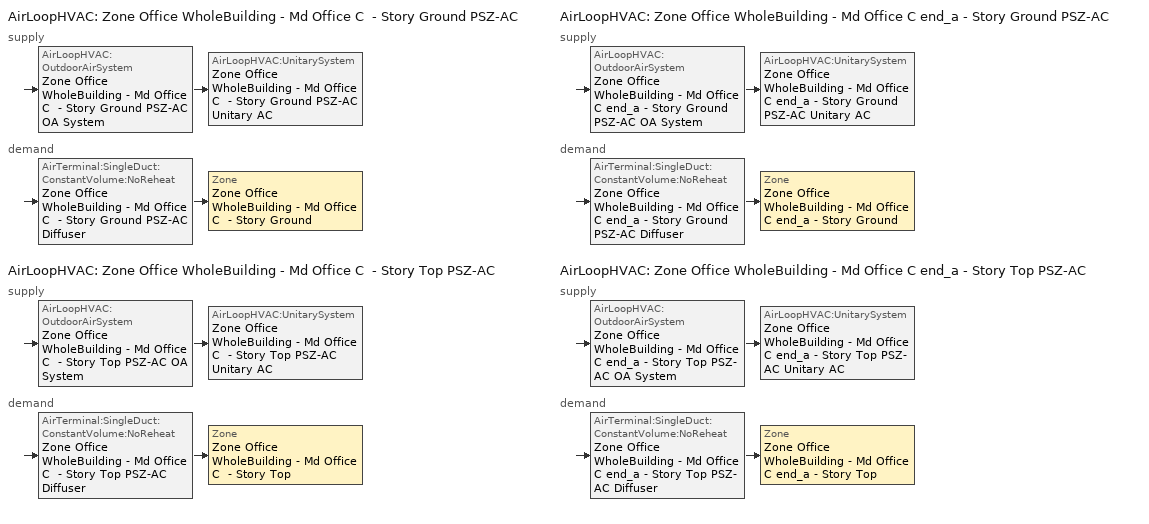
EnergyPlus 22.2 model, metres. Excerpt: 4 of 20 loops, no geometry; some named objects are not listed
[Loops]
AirLoopHVAC 'Zone Office WholeBuilding - Md Office C  - Story Ground PSZ-AC'
 supply: AirLoopHVAC:OutdoorAirSystem 'Zone Office WholeBuilding - Md Office C  - Story Ground PSZ-AC OA System' > AirLoopHVAC:UnitarySystem 'Zone Office WholeBuilding - Md Office C  - Story Ground PSZ-AC Unitary AC'
 demand: AirTerminal:SingleDuct:ConstantVolume:NoReheat 'Zone Office WholeBuilding - Md Office C  - Story Ground PSZ-AC Diffuser' > Zone 'Zone Office WholeBuilding - Md Office C  - Story Ground'
AirLoopHVAC 'Zone Office WholeBuilding - Md Office C  - Story Top PSZ-AC'
 supply: AirLoopHVAC:OutdoorAirSystem 'Zone Office WholeBuilding - Md Office C  - Story Top PSZ-AC OA System' > AirLoopHVAC:UnitarySystem 'Zone Office WholeBuilding - Md Office C  - Story Top PSZ-AC Unitary AC'
 demand: AirTerminal:SingleDuct:ConstantVolume:NoReheat 'Zone Office WholeBuilding - Md Office C  - Story Top PSZ-AC Diffuser' > Zone 'Zone Office WholeBuilding - Md Office C  - Story Top'
AirLoopHVAC 'Zone Office WholeBuilding - Md Office C end_a - Story Ground PSZ-AC'
 supply: AirLoopHVAC:OutdoorAirSystem 'Zone Office WholeBuilding - Md Office C end_a - Story Ground PSZ-AC OA System' > AirLoopHVAC:UnitarySystem 'Zone Office WholeBuilding - Md Office C end_a - Story Ground PSZ-AC Unitary AC'
 demand: AirTerminal:SingleDuct:ConstantVolume:NoReheat 'Zone Office WholeBuilding - Md Office C end_a - Story Ground PSZ-AC Diffuser' > Zone 'Zone Office WholeBuilding - Md Office C end_a - Story Ground'
AirLoopHVAC 'Zone Office WholeBuilding - Md Office C end_a - Story Top PSZ-AC'
 supply: AirLoopHVAC:OutdoorAirSystem 'Zone Office WholeBuilding - Md Office C end_a - Story Top PSZ-AC OA System' > AirLoopHVAC:UnitarySystem 'Zone Office WholeBuilding - Md Office C end_a - Story Top PSZ-AC Unitary AC'
 demand: AirTerminal:SingleDuct:ConstantVolume:NoReheat 'Zone Office WholeBuilding - Md Office C end_a - Story Top PSZ-AC Diffuser' > Zone 'Zone Office WholeBuilding - Md Office C end_a - Story Top'
[ZoneControl:Thermostat] Temperature Difference Between Cutout And Setpoint {deltaC}=0
Name | Zone or ZoneList | Control Type Schedule | Control 1
Zone Office WholeBuilding - Md Office C  - Story Ground Thermostat | Zone Office WholeBuilding - Md Office C  - Story Ground | Zone Office WholeBuilding - Md Office C  - Story Ground Thermostat Schedule | Office WholeBuilding - Md Office - 90.1-2016 Thermostat 12
Zone Office WholeBuilding - Md Office C  - Story Top Thermostat | Zone Office WholeBuilding - Md Office C  - Story Top | Zone Office WholeBuilding - Md Office C  - Story Top Thermostat Schedule | Office WholeBuilding - Md Office - 90.1-2016 Thermostat 13
Zone Office WholeBuilding - Md Office C end_a - Story Ground Thermostat | Zone Office WholeBuilding - Md Office C end_a - Story Ground | Zone Office WholeBuilding - Md Office C end_a - Story Ground Thermostat Schedule | Office WholeBuilding - Md Office - 90.1-2016 Thermostat 14
Zone Office WholeBuilding - Md Office C end_a - Story Top Thermostat | Zone Office WholeBuilding - Md Office C end_a - Story Top | Zone Office WholeBuilding - Md Office C end_a - Story Top Thermostat Schedule | Office WholeBuilding - Md Office - 90.1-2016 Thermostat 15
[ThermostatSetpoint:DualSetpoint] Heating Setpoint Temperature Schedule=OfficeMedium HTGSETP_SCH_YES_OPTIMUM; Cooling Setpoint Temperature Schedule=OfficeMedium CLGSETP_SCH_YES_OPTIMUM
Office WholeBuilding - Md Office - 90.1-2016 Thermostat 12; Office WholeBuilding - Md Office - 90.1-2016 Thermostat 13; Office WholeBuilding - Md Office - 90.1-2016 Thermostat 14; Office WholeBuilding - Md Office - 90.1-2016 Thermostat 15
[AirTerminal:SingleDuct:ConstantVolume:NoReheat] Availability Schedule=Always On Discrete; Maximum Air Flow Rate {m3/s}=AutoSize
Zone Office WholeBuilding - Md Office C  - Story Ground PSZ-AC Diffuser; Zone Office WholeBuilding - Md Office C  - Story Top PSZ-AC Diffuser; Zone Office WholeBuilding - Md Office C end_a - Story Ground PSZ-AC Diffuser; Zone Office WholeBuilding - Md Office C end_a - Story Top PSZ-AC Diffuser
[Zone equipment]
Zone Office WholeBuilding - Md Office C  - Story Ground: Zone Office WholeBuilding - Md Office C  - Story Ground PSZ-AC Diffuser
Zone Office WholeBuilding - Md Office C  - Story Top: Zone Office WholeBuilding - Md Office C  - Story Top PSZ-AC Diffuser
Zone Office WholeBuilding - Md Office C end_a - Story Ground: Zone Office WholeBuilding - Md Office C end_a - Story Ground PSZ-AC Diffuser
Zone Office WholeBuilding - Md Office C end_a - Story Top: Zone Office WholeBuilding - Md Office C end_a - Story Top PSZ-AC Diffuser
[Sizing:Zone] Zone Cooling Design Supply Air Temperature Input Method=SupplyAirTemperature; Zone Cooling Design Supply Air Temperature {C}=12.7778; Zone Cooling Design Supply Air Temperature Difference {deltaC}=11.11; Zone Heating Design Supply Air Temperature Input Method=SupplyAirTemperature; Zone Heating Design Supply Air Temperature {C}=50; Zone Heating Design Supply Air Temperature Difference {deltaC}=11.11; Zone Cooling Design Supply Air Humidity Ratio {kgWater/kgDryAir}=0.0085; Zone Heating Design Supply Air Humidity Ratio {kgWater/kgDryAir}=0.008; Cooling Design Air Flow Method=DesignDay; Cooling Design Air Flow Rate {m3/s}=0; Cooling Minimum Air Flow per Zone Floor Area {m3/s-m2}=0.000762; Cooling Minimum Air Flow {m3/s}=0; Cooling Minimum Air Flow Fraction=0; Heating Design Air Flow Method=DesignDay; Heating Design Air Flow Rate {m3/s}=0; Heating Maximum Air Flow per Zone Floor Area {m3/s-m2}=0.002032; Heating Maximum Air Flow {m3/s}=0.141576; Heating Maximum Air Flow Fraction=0.3; Account for Dedicated Outdoor Air System=No; Zone Load Sizing Method=Sensible Load Only No Latent Load; Zone Latent Cooling Design Supply Air Humidity Ratio Input Method=HumidityRatioDifference; Zone Cooling Design Supply Air Humidity Ratio Difference {kgWater/kgDryAir}=0.005; Zone Latent Heating Design Supply Air Humidity Ratio Input Method=HumidityRatioDifference; Zone Humidification Design Supply Air Humidity Ratio Difference {kgWater/kgDryAir}=0.005
Name | Design Specification Outdoor Air Object
Zone Office WholeBuilding - Md Office C  - Story Ground | Zone Office WholeBuilding - Md Office C  - Story Ground DSOA Space List
Zone Office WholeBuilding - Md Office C  - Story Top | Zone Office WholeBuilding - Md Office C  - Story Top DSOA Space List
Zone Office WholeBuilding - Md Office C end_a - Story Ground | Zone Office WholeBuilding - Md Office C end_a - Story Ground DSOA Space List
Zone Office WholeBuilding - Md Office C end_a - Story Top | Zone Office WholeBuilding - Md Office C end_a - Story Top DSOA Space List
[Controller:MechanicalVentilation] Demand Controlled Ventilation=No; System Outdoor Air Method=ZoneSum; Design Specification Outdoor Air Object Name 1=Office WholeBuilding - Md Office Ventilation
Name | Availability Schedule | Zone or ZoneList Name 1
Controller Mechanical Ventilation 7 | Zone Office WholeBuilding - Md Office C  - Story Ground PSZ-AC Occ Sch | Zone Office WholeBuilding - Md Office C  - Story Ground
Controller Mechanical Ventilation 16 | Zone Office WholeBuilding - Md Office C  - Story Top PSZ-AC Occ Sch | Zone Office WholeBuilding - Md Office C  - Story Top
Controller Mechanical Ventilation 8 | Zone Office WholeBuilding - Md Office C end_a - Story Ground PSZ-AC Occ Sch | Zone Office WholeBuilding - Md Office C end_a - Story Ground
Controller Mechanical Ventilation 17 | Zone Office WholeBuilding - Md Office C end_a - Story Top PSZ-AC Occ Sch | Zone Office WholeBuilding - Md Office C end_a - Story Top
[DesignSpecification:OutdoorAir]
Office WholeBuilding - Md Office Ventilation: Outdoor Air Method=Sum; Outdoor Air Flow per Person {m3/s-person}=0; Outdoor Air Flow per Zone Floor Area {m3/s-m2}=0.0004318; Outdoor Air Flow per Zone {m3/s}=0; Outdoor Air Flow Air Changes per Hour {1/hr}=0
[DesignSpecification:OutdoorAir:SpaceList] Space Design Specification Outdoor Air Object Name 1=Office WholeBuilding - Md Office Ventilation
Name | Space Name 1
Zone Office WholeBuilding - Md Office C  - Story Ground DSOA Space List | Office WholeBuilding - Md Office C  - Story Ground
Zone Office WholeBuilding - Md Office C  - Story Top DSOA Space List | Office WholeBuilding - Md Office C  - Story Top
Zone Office WholeBuilding - Md Office C end_a - Story Ground DSOA Space List | Office WholeBuilding - Md Office C end_a - Story Ground
Zone Office WholeBuilding - Md Office C end_a - Story Top DSOA Space List | Office WholeBuilding - Md Office C end_a - Story Top
[AirLoopHVAC] Design Supply Air Flow Rate {m3/s}=AutoSize; Design Return Air Flow Fraction of Supply Air Flow=1
Zone Office WholeBuilding - Md Office C  - Story Ground PSZ-AC; Zone Office WholeBuilding - Md Office C  - Story Top PSZ-AC; Zone Office WholeBuilding - Md Office C end_a - Story Ground PSZ-AC; Zone Office WholeBuilding - Md Office C end_a - Story Top PSZ-AC
[Sizing:System] Type of Load to Size On=Sensible; Design Outdoor Air Flow Rate {m3/s}=Autosize; Central Heating Maximum System Air Flow Ratio=1; Preheat Design Temperature {C}=7.22222; Preheat Design Humidity Ratio {kgWater/kgDryAir}=0.008; Precool Design Temperature {C}=12.7778; Precool Design Humidity Ratio {kgWater/kgDryAir}=0.008; Central Cooling Design Supply Air Temperature {C}=12.7778; Central Heating Design Supply Air Temperature {C}=50; Type of Zone Sum to Use=Coincident; 100% Outdoor Air in Cooling=No; 100% Outdoor Air in Heating=No; Central Cooling Design Supply Air Humidity Ratio {kgWater/kgDryAir}=0.0085; Central Heating Design Supply Air Humidity Ratio {kgWater/kgDryAir}=0.008; Cooling Supply Air Flow Rate Method=DesignDay; Cooling Supply Air Flow Rate {m3/s}=0; Cooling Supply Air Flow Rate Per Floor Area {m3/s-m2}=0.00996765; Cooling Fraction of Autosized Cooling Supply Air Flow Rate=1; Cooling Supply Air Flow Rate Per Unit Cooling Capacity {m3/s-W}=3.94755e-05; Heating Supply Air Flow Rate Method=DesignDay; Heating Supply Air Flow Rate {m3/s}=0; Heating Supply Air Flow Rate Per Floor Area {m3/s-m2}=0.00996765; Heating Fraction of Autosized Heating Supply Air Flow Rate=1; Heating Fraction of Autosized Cooling Supply Air Flow Rate=1; Heating Supply Air Flow Rate Per Unit Heating Capacity {m3/s-W}=3.15882e-05; System Outdoor Air Method=ZoneSum; Zone Maximum Outdoor Air Fraction=1; Cooling Design Capacity Method=CoolingDesignCapacity; Cooling Design Capacity {W}=Autosize; Cooling Design Capacity Per Floor Area {W/m2}=234.7; Fraction of Autosized Cooling Design Capacity=1; Heating Design Capacity Method=HeatingDesignCapacity; Heating Design Capacity {W}=Autosize; Heating Design Capacity Per Floor Area {W/m2}=157; Fraction of Autosized Heating Design Capacity=1; Central Cooling Capacity Control Method=OnOff; Occupant Diversity=Autosize
Zone Office WholeBuilding - Md Office C  - Story Ground PSZ-AC; Zone Office WholeBuilding - Md Office C  - Story Top PSZ-AC; Zone Office WholeBuilding - Md Office C end_a - Story Ground PSZ-AC; Zone Office WholeBuilding - Md Office C end_a - Story Top PSZ-AC
[Controller:OutdoorAir] Minimum Outdoor Air Flow Rate {m3/s}=Autosize; Maximum Outdoor Air Flow Rate {m3/s}=Autosize; Economizer Control Type=NoEconomizer; Economizer Control Action Type=ModulateFlow; Economizer Maximum Limit Dry-Bulb Temperature {C}=28; Economizer Maximum Limit Enthalpy {J/kg}=64000; Lockout Type=LockoutWithHeating; Minimum Limit Type=FixedMinimum; High Humidity Control=No; Control High Indoor Humidity Based on Outdoor Humidity Ratio=Yes; Heat Recovery Bypass Control Type=BypassWhenWithinEconomizerLimits
Name | Minimum Outdoor Air Schedule | Maximum Fraction of Outdoor Air Schedule | Mechanical Ventilation Controller
Zone Office WholeBuilding - Md Office C  - Story Ground PSZ-AC OA System Controller | Zone Office WholeBuilding - Md Office C  - Story Ground PSZ-AC Occ Sch | ZoneOfficeWholeBuildingMdOfficeCStoryGroundPSZACmaxOASch | Controller Mechanical Ventilation 7
Zone Office WholeBuilding - Md Office C  - Story Top PSZ-AC OA System Controller | Zone Office WholeBuilding - Md Office C  - Story Top PSZ-AC Occ Sch | ZoneOfficeWholeBuildingMdOfficeCStoryTopPSZACmaxOASch | Controller Mechanical Ventilation 16
Zone Office WholeBuilding - Md Office C end_a - Story Ground PSZ-AC OA System Controller | Zone Office WholeBuilding - Md Office C end_a - Story Ground PSZ-AC Occ Sch | ZoneOfficeWholeBuildingMdOfficeCendaStoryGroundPSZACmaxOASch | Controller Mechanical Ventilation 8
Zone Office WholeBuilding - Md Office C end_a - Story Top PSZ-AC OA System Controller | Zone Office WholeBuilding - Md Office C end_a - Story Top PSZ-AC Occ Sch | ZoneOfficeWholeBuildingMdOfficeCendaStoryTopPSZACmaxOASch | Controller Mechanical Ventilation 17
[SetpointManager:MixedAir] Control Variable=Temperature
Name | Setpoint Node or NodeList
Zone Office WholeBuilding - Md Office C  - Story Ground PSZ-AC Mixed Air Node OS Default SPM | Zone Office WholeBuilding - Md Office C  - Story Ground PSZ-AC Mixed Air Node
Zone Office WholeBuilding - Md Office C  - Story Top PSZ-AC Mixed Air Node OS Default SPM | Zone Office WholeBuilding - Md Office C  - Story Top PSZ-AC Mixed Air Node
Zone Office WholeBuilding - Md Office C end_a - Story Ground PSZ-AC Mixed Air Node OS Default SPM | Zone Office WholeBuilding - Md Office C end_a - Story Ground PSZ-AC Mixed Air Node
Zone Office WholeBuilding - Md Office C end_a - Story Top PSZ-AC Mixed Air Node OS Default SPM | Zone Office WholeBuilding - Md Office C end_a - Story Top PSZ-AC Mixed Air Node
[AirLoopHVAC:UnitarySystem] Control Type=Load; Dehumidification Control Type=None; Availability Schedule=Always On Discrete; Fan Placement=DrawThrough; DX Heating Coil Sizing Ratio=1; Use DOAS DX Cooling Coil=No; Minimum Supply Air Temperature {C}=2; Latent Load Control=SensibleOnlyLoadControl; Cooling Supply Air Flow Rate {m3/s}=Autosize; Heating Supply Air Flow Rate {m3/s}=Autosize; No Load Supply Air Flow Rate {m3/s}=Autosize; Maximum Supply Air Temperature {C}=80; Maximum Outdoor Dry-Bulb Temperature for Supplemental Heater Operation {C}=21; Maximum Cycling Rate {cycles/hr}=2.5; Heat Pump Time Constant {s}=60; Fraction of On-Cycle Power Use=0.01; Heat Pump Fan Delay Time {s}=60; Ancillary On-Cycle Electric Power {W}=0; Ancillary Off-Cycle Electric Power {W}=0
Name | Controlling Zone or Thermostat Location | Supply Fan | Supply Air Fan Operating Mode Schedule | Heating Coil | Cooling Coil | Supplemental Heating Coil
Zone Office WholeBuilding - Md Office C  - Story Ground PSZ-AC Unitary AC | Zone Office WholeBuilding - Md Office C  - Story Ground | Zone Office WholeBuilding - Md Office C  - Story Ground PSZ-AC Fan | Zone Office WholeBuilding - Md Office C  - Story Ground PSZ-AC Occ Sch | Zone Office WholeBuilding - Md Office C  - Story Ground PSZ-AC Gas Htg Coil 29kBtu/hr 0.8 Thermal Eff | Zone Office WholeBuilding - Md Office C  - Story Ground PSZ-AC 1spd DX AC Clg Coil 12kBtu/hr 14.0SEER | Zone Office WholeBuilding - Md Office C  - Story Ground PSZ-AC No Heat
Zone Office WholeBuilding - Md Office C  - Story Top PSZ-AC Unitary AC | Zone Office WholeBuilding - Md Office C  - Story Top | Zone Office WholeBuilding - Md Office C  - Story Top PSZ-AC Fan | Zone Office WholeBuilding - Md Office C  - Story Top PSZ-AC Occ Sch | Zone Office WholeBuilding - Md Office C  - Story Top PSZ-AC Gas Htg Coil 32kBtu/hr 0.8 Thermal Eff | Zone Office WholeBuilding - Md Office C  - Story Top PSZ-AC 1spd DX AC Clg Coil 12kBtu/hr 14.0SEER | Zone Office WholeBuilding - Md Office C  - Story Top PSZ-AC No Heat
Zone Office WholeBuilding - Md Office C end_a - Story Ground PSZ-AC Unitary AC | Zone Office WholeBuilding - Md Office C end_a - Story Ground | Zone Office WholeBuilding - Md Office C end_a - Story Ground PSZ-AC Fan | Zone Office WholeBuilding - Md Office C end_a - Story Ground PSZ-AC Occ Sch | Zone Office WholeBuilding - Md Office C end_a - Story Ground PSZ-AC Gas Htg Coil 17kBtu/hr 0.8 Thermal Eff | Zone Office WholeBuilding - Md Office C end_a - Story Ground PSZ-AC 1spd DX AC Clg Coil 8kBtu/hr 14.0SEER | Zone Office WholeBuilding - Md Office C end_a - Story Ground PSZ-AC No Heat
Zone Office WholeBuilding - Md Office C end_a - Story Top PSZ-AC Unitary AC | Zone Office WholeBuilding - Md Office C end_a - Story Top | Zone Office WholeBuilding - Md Office C end_a - Story Top PSZ-AC Fan | Zone Office WholeBuilding - Md Office C end_a - Story Top PSZ-AC Occ Sch | Zone Office WholeBuilding - Md Office C end_a - Story Top PSZ-AC Gas Htg Coil 22kBtu/hr 0.8 Thermal Eff | Zone Office WholeBuilding - Md Office C end_a - Story Top PSZ-AC 1spd DX AC Clg Coil 9kBtu/hr 14.0SEER | Zone Office WholeBuilding - Md Office C end_a - Story Top PSZ-AC No Heat
[Fan:OnOff] Availability Schedule=Always On Discrete; Fan Total Efficiency=0.55575; Pressure Rise {Pa}=622.722; Maximum Flow Rate {m3/s}=Autosize; Motor Efficiency=0.855; Motor In Airstream Fraction=1
Name | Fan Power Ratio Function of Speed Ratio Curve | Fan Efficiency Ratio Function of Speed Ratio Curve
Zone Office WholeBuilding - Md Office C  - Story Ground PSZ-AC Fan | Fan On Off Power Curve 6 | Fan On Off Efficiency Curve 6
Zone Office WholeBuilding - Md Office C  - Story Top PSZ-AC Fan | Fan On Off Power Curve 15 | Fan On Off Efficiency Curve 15
Zone Office WholeBuilding - Md Office C end_a - Story Ground PSZ-AC Fan | Fan On Off Power Curve 7 | Fan On Off Efficiency Curve 7
Zone Office WholeBuilding - Md Office C end_a - Story Top PSZ-AC Fan | Fan On Off Power Curve 16 | Fan On Off Efficiency Curve 16
[Coil:Heating:Fuel] Availability Schedule=Always On Discrete; Fuel Type=NaturalGas; Burner Efficiency=0.8; Nominal Capacity {W}=AutoSize; Parasitic Electric Load {W}=0; Parasitic Fuel Load {W}=0
Zone Office WholeBuilding - Md Office C  - Story Ground PSZ-AC Gas Htg Coil 29kBtu/hr 0.8 Thermal Eff; Zone Office WholeBuilding - Md Office C  - Story Top PSZ-AC Gas Htg Coil 32kBtu/hr 0.8 Thermal Eff; Zone Office WholeBuilding - Md Office C end_a - Story Ground PSZ-AC Gas Htg Coil 17kBtu/hr 0.8 Thermal Eff; Zone Office WholeBuilding - Md Office C end_a - Story Top PSZ-AC Gas Htg Coil 22kBtu/hr 0.8 Thermal Eff
[Coil:Cooling:DX:SingleSpeed] Availability Schedule=Always On Discrete; Gross Rated Total Cooling Capacity {W}=Autosize; Gross Rated Sensible Heat Ratio=Autosize; Gross Rated Cooling COP {W/W}=4.11713; Rated Air Flow Rate {m3/s}=Autosize; Rated Evaporator Fan Power Per Volume Flow Rate 2017 {W/(m3/s)}=773.3; Rated Evaporator Fan Power Per Volume Flow Rate 2023 {W/(m3/s)}=934.4; Total Cooling Capacity Function of Temperature Curve=PSZ-AC_Unitary_PackagecoolCapFT; Total Cooling Capacity Function of Flow Fraction Curve=PSZ-AC_Unitary_PackagecoolFFF; Energy Input Ratio Function of Temperature Curve=PSZ-AC DX Unitary Package EIRFT; Energy Input Ratio Function of Flow Fraction Curve=PSZ-AC_Unitary_PackagecoolEIRFFF; Part Load Fraction Correlation Curve=PSZ-AC_Unitary_PackagecoolPLR; Minimum Outdoor Dry-Bulb Temperature for Compressor Operation {C}=-25; Nominal Time for Condensate Removal to Begin {s}=0; Ratio of Initial Moisture Evaporation Rate and Steady State Latent Capacity=0; Maximum Cycling Rate {cycles/hr}=0; Latent Capacity Time Constant {s}=0; Condenser Type=AirCooled; Evaporative Condenser Effectiveness=0.9; Evaporative Condenser Air Flow Rate {m3/s}=Autosize; Evaporative Condenser Pump Rated Power Consumption {W}=Autosize; Crankcase Heater Capacity {W}=0; Maximum Outdoor Dry-Bulb Temperature for Crankcase Heater Operation {C}=10; Basin Heater Capacity {W/K}=0; Basin Heater Setpoint Temperature {C}=2
Zone Office WholeBuilding - Md Office C  - Story Ground PSZ-AC 1spd DX AC Clg Coil 12kBtu/hr 14.0SEER; Zone Office WholeBuilding - Md Office C  - Story Top PSZ-AC 1spd DX AC Clg Coil 12kBtu/hr 14.0SEER; Zone Office WholeBuilding - Md Office C end_a - Story Ground PSZ-AC 1spd DX AC Clg Coil 8kBtu/hr 14.0SEER; Zone Office WholeBuilding - Md Office C end_a - Story Top PSZ-AC 1spd DX AC Clg Coil 9kBtu/hr 14.0SEER
[Coil:Heating:Electric] Availability Schedule=Always Off Discrete; Efficiency=1; Nominal Capacity {W}=0
Zone Office WholeBuilding - Md Office C  - Story Ground PSZ-AC No Heat; Zone Office WholeBuilding - Md Office C  - Story Top PSZ-AC No Heat; Zone Office WholeBuilding - Md Office C end_a - Story Ground PSZ-AC No Heat; Zone Office WholeBuilding - Md Office C end_a - Story Top PSZ-AC No Heat
[SetpointManager:SingleZone:Reheat] Control Variable=Temperature; Minimum Supply Air Temperature {C}=12.7778; Maximum Supply Air Temperature {C}=50
Name | Control Zone | Setpoint Node or NodeList
Zone Office WholeBuilding - Md Office C  - Story Ground Setpoint Manager SZ Reheat | Zone Office WholeBuilding - Md Office C  - Story Ground | Zone Office WholeBuilding - Md Office C  - Story Ground PSZ-AC Supply Outlet Node
Zone Office WholeBuilding - Md Office C  - Story Top Setpoint Manager SZ Reheat | Zone Office WholeBuilding - Md Office C  - Story Top | Zone Office WholeBuilding - Md Office C  - Story Top PSZ-AC Supply Outlet Node
Zone Office WholeBuilding - Md Office C end_a - Story Ground Setpoint Manager SZ Reheat | Zone Office WholeBuilding - Md Office C end_a - Story Ground | Zone Office WholeBuilding - Md Office C end_a - Story Ground PSZ-AC Supply Outlet Node
Zone Office WholeBuilding - Md Office C end_a - Story Top Setpoint Manager SZ Reheat | Zone Office WholeBuilding - Md Office C end_a - Story Top | Zone Office WholeBuilding - Md Office C end_a - Story Top PSZ-AC Supply Outlet Node
[Schedule:Day:Interval]
OfficeMedium HTGSETP_SCH_YES_OPTIMUM Wkdy Day: Average, 04:30, 15.6, 04:40, 15.9667, 04:50, 16.3333, 05:00, 16.7, 05:10, 17.0667, 05:20, 17.4333, 05:30, 17.8, 05:40, 18.1667, 05:50, 18.5333, 06:00, 18.9, 06:10, 19.2667, 06:20, 19.6333, 06:30, 20, 06:40, 20.1667, 06:50, 20.3333, 07:00, 20.5, 07:10, 20.6667, 07:20, 20.8333, 07:30, 21, 21:00, 21, 21:10, 20.55, 21:20, 20.1, 21:30, 19.65, 21:40, 19.2, 21:50, 18.75, 22:00, 18.3, 22:10, 17.85, 22:20, 17.4, 22:30, 16.95, 22:40, 16.5, 22:50, 16.05, 23:00, 15.6, 24:00, 15.6
OfficeMedium HTGSETP_SCH_YES_OPTIMUM Sat Day: Average, 04:30, 15.6, 04:40, 15.9667, 04:50, 16.3333, 05:00, 16.7, 05:10, 17.0667, 05:20, 17.4333, 05:30, 17.8, 05:40, 18.1667, 05:50, 18.5333, 06:00, 18.9, 06:10, 19.2667, 06:20, 19.6333, 06:30, 20, 06:40, 20.1667, 06:50, 20.3333, 07:00, 20.5, 07:10, 20.6667, 07:20, 20.8333, 07:30, 21, 15:00, 21, 15:09, 20.775, 15:19, 20.55, 15:29, 20.325, 15:39, 20.1, 15:49, 19.875, 15:59, 19.65, 16:09, 19.425, 16:19, 19.2, 16:30, 18.975, 16:40, 18.75, 16:50, 18.525, 17:00, 18.3, 17:10, 18.075, 17:20, 17.85, 17:30, 17.625, 17:40, 17.4, 17:50, 17.175, 18:00, 16.95, 18:10, 16.725, 18:20, 16.5, 18:30, 16.275, 18:40, 16.05, 18:50, 15.825, 19:00, 15.6, 24:00, 15.6
OfficeMedium HTGSETP_SCH_YES_OPTIMUM Default: Average, 24:00, 15.6
OfficeMedium HTGSETP_SCH_YES_OPTIMUM Summer Design Day: No, 24:00, 15.6
OfficeMedium HTGSETP_SCH_YES_OPTIMUM Winter Design Day: No, 05:00, 15.6, 06:00, 17.6, 07:00, 19.6, 22:00, 21, 24:00, 15.6
OfficeMedium CLGSETP_SCH_YES_OPTIMUM Wkdy Day: Average, 04:30, 26.7, 04:40, 26.5167, 04:50, 26.3333, 05:00, 26.15, 05:10, 25.9667, 05:20, 25.7833, 05:30, 25.6, 05:40, 25.5, 05:50, 25.4, 06:00, 25.3, 06:10, 25.2, 06:20, 25.1, 06:30, 25, 06:40, 24.8333, 06:50, 24.6667, 07:00, 24.5, 07:10, 24.3333, 07:20, 24.1667, 07:30, 24, 21:00, 24, 21:10, 24.225, 21:20, 24.45, 21:30, 24.675, 21:40, 24.9, 21:50, 25.125, 22:00, 25.35, 22:10, 25.575, 22:20, 25.8, 22:30, 26.025, 22:40, 26.25, 22:50, 26.475, 23:00, 26.7, 24:00, 26.7
OfficeMedium CLGSETP_SCH_YES_OPTIMUM Sat Day: Average, 04:30, 26.7, 04:40, 26.5333, 04:50, 26.3667, 05:00, 26.2, 05:10, 26.0333, 05:20, 25.8667, 05:30, 25.7, 05:40, 25.5833, 05:50, 25.4667, 06:00, 25.35, 06:10, 25.2333, 06:20, 25.1167, 06:30, 25, 06:40, 24.8333, 06:50, 24.6667, 07:00, 24.5, 07:10, 24.3333, 07:20, 24.1667, 07:30, 24, 15:00, 24, 15:09, 24.1125, 15:19, 24.225, 15:29, 24.3375, 15:39, 24.45, 15:49, 24.5625, 15:59, 24.675, 16:09, 24.7875, 16:19, 24.9, 16:30, 25.0125, 16:40, 25.125, 16:50, 25.2375, 17:00, 25.35, 17:10, 25.4625, 17:20, 25.575, 17:30, 25.6875, 17:40, 25.8, 17:50, 25.9125, 18:00, 26.025, 18:10, 26.1375, 18:20, 26.25, 18:30, 26.3625, 18:40, 26.475, 18:50, 26.5875, 19:00, 26.7, 24:00, 26.7
OfficeMedium CLGSETP_SCH_YES_OPTIMUM Default: Average, 24:00, 26.7
OfficeMedium CLGSETP_SCH_YES_OPTIMUM Summer Design Day: No, 05:00, 26.7, 06:00, 25.7, 07:00, 25, 22:00, 24, 24:00, 26.7
OfficeMedium CLGSETP_SCH_YES_OPTIMUM Winter Design Day: No, 24:00, 26.7
Zone Office WholeBuilding - Md Office C  - Story Ground PSZ-AC Occ Sch Friday; Zone Office WholeBuilding - Md Office C  - Story Ground PSZ-AC Occ Sch Default; Zone Office WholeBuilding - Md Office C  - Story Top PSZ-AC Occ Sch Friday; Zone Office WholeBuilding - Md Office C  - Story Top PSZ-AC Occ Sch Default; Zone Office WholeBuilding - Md Office C end_a - Story Ground PSZ-AC Occ Sch Friday; Zone Office WholeBuilding - Md Office C end_a - Story Ground PSZ-AC Occ Sch Default; Zone Office WholeBuilding - Md Office C end_a - Story Top PSZ-AC Occ Sch Friday; Zone Office WholeBuilding - Md Office C end_a - Story Top PSZ-AC Occ Sch Default: No, 06:50, 0, 18:10, 1, 24:00, 0
Zone Office WholeBuilding - Md Office C  - Story Ground PSZ-AC Occ Sch Saturday; Zone Office WholeBuilding - Md Office C  - Story Top PSZ-AC Occ Sch Saturday; Zone Office WholeBuilding - Md Office C end_a - Story Ground PSZ-AC Occ Sch Saturday; Zone Office WholeBuilding - Md Office C end_a - Story Top PSZ-AC Occ Sch Saturday: No, 07:20, 0, 12:59, 1, 24:00, 0
Zone Office WholeBuilding - Md Office C  - Story Ground PSZ-AC Occ Sch Sunday; Zone Office WholeBuilding - Md Office C  - Story Top PSZ-AC Occ Sch Sunday; Zone Office WholeBuilding - Md Office C end_a - Story Ground PSZ-AC Occ Sch Sunday; Zone Office WholeBuilding - Md Office C end_a - Story Top PSZ-AC Occ Sch Sunday: No, 24:00, 0
Zone Office WholeBuilding - Md Office C  - Story Ground PSZ-AC Occ Sch Summer Design Day; Zone Office WholeBuilding - Md Office C  - Story Ground PSZ-AC Occ Sch Winter Design Day; Zone Office WholeBuilding - Md Office C  - Story Top PSZ-AC Occ Sch Summer Design Day; Zone Office WholeBuilding - Md Office C  - Story Top PSZ-AC Occ Sch Winter Design Day; Zone Office WholeBuilding - Md Office C end_a - Story Ground PSZ-AC Occ Sch Summer Design Day; Zone Office WholeBuilding - Md Office C end_a - Story Ground PSZ-AC Occ Sch Winter Design Day; Zone Office WholeBuilding - Md Office C end_a - Story Top PSZ-AC Occ Sch Summer Design Day; Zone Office WholeBuilding - Md Office C end_a - Story Top PSZ-AC Occ Sch Winter Design Day: No, 24:00, 1
ZoneOfficeWholeBuildingMdOfficeCendaStoryGroundPSZACmaxOASchDefault; ZoneOfficeWholeBuildingMdOfficeCendaStoryTopPSZACmaxOASchDefault; ZoneOfficeWholeBuildingMdOfficeCStoryGroundPSZACmaxOASchDefault; ZoneOfficeWholeBuildingMdOfficeCStoryTopPSZACmaxOASchDefault: No, 24:00, 0.7
[Schedule:Week:Daily]
OfficeMedium HTGSETP_SCH_YES_OPTIMUM Week Rule - Jan1-Jan4: OfficeMedium HTGSETP_SCH_YES_OPTIMUM Wkdy Day, OfficeMedium HTGSETP_SCH_YES_OPTIMUM Wkdy Day, OfficeMedium HTGSETP_SCH_YES_OPTIMUM Wkdy Day, OfficeMedium HTGSETP_SCH_YES_OPTIMUM Wkdy Day, OfficeMedium HTGSETP_SCH_YES_OPTIMUM Wkdy Day, OfficeMedium HTGSETP_SCH_YES_OPTIMUM Wkdy Day, OfficeMedium HTGSETP_SCH_YES_OPTIMUM Sat Day, OfficeMedium HTGSETP_SCH_YES_OPTIMUM Default, OfficeMedium HTGSETP_SCH_YES_OPTIMUM Summer Design Day, OfficeMedium HTGSETP_SCH_YES_OPTIMUM Winter Design Day, OfficeMedium HTGSETP_SCH_YES_OPTIMUM Default, OfficeMedium HTGSETP_SCH_YES_OPTIMUM Default
OfficeMedium HTGSETP_SCH_YES_OPTIMUM Week Rule - Jan5-Dec31: OfficeMedium HTGSETP_SCH_YES_OPTIMUM Default, OfficeMedium HTGSETP_SCH_YES_OPTIMUM Wkdy Day, OfficeMedium HTGSETP_SCH_YES_OPTIMUM Wkdy Day, OfficeMedium HTGSETP_SCH_YES_OPTIMUM Wkdy Day, OfficeMedium HTGSETP_SCH_YES_OPTIMUM Wkdy Day, OfficeMedium HTGSETP_SCH_YES_OPTIMUM Wkdy Day, OfficeMedium HTGSETP_SCH_YES_OPTIMUM Sat Day, OfficeMedium HTGSETP_SCH_YES_OPTIMUM Default, OfficeMedium HTGSETP_SCH_YES_OPTIMUM Summer Design Day, OfficeMedium HTGSETP_SCH_YES_OPTIMUM Winter Design Day, OfficeMedium HTGSETP_SCH_YES_OPTIMUM Default, OfficeMedium HTGSETP_SCH_YES_OPTIMUM Default
OfficeMedium CLGSETP_SCH_YES_OPTIMUM Week Rule - Jan1-Jan4: OfficeMedium CLGSETP_SCH_YES_OPTIMUM Wkdy Day, OfficeMedium CLGSETP_SCH_YES_OPTIMUM Wkdy Day, OfficeMedium CLGSETP_SCH_YES_OPTIMUM Wkdy Day, OfficeMedium CLGSETP_SCH_YES_OPTIMUM Wkdy Day, OfficeMedium CLGSETP_SCH_YES_OPTIMUM Wkdy Day, OfficeMedium CLGSETP_SCH_YES_OPTIMUM Wkdy Day, OfficeMedium CLGSETP_SCH_YES_OPTIMUM Sat Day, OfficeMedium CLGSETP_SCH_YES_OPTIMUM Default, OfficeMedium CLGSETP_SCH_YES_OPTIMUM Summer Design Day, OfficeMedium CLGSETP_SCH_YES_OPTIMUM Winter Design Day, OfficeMedium CLGSETP_SCH_YES_OPTIMUM Default, OfficeMedium CLGSETP_SCH_YES_OPTIMUM Default
OfficeMedium CLGSETP_SCH_YES_OPTIMUM Week Rule - Jan5-Dec31: OfficeMedium CLGSETP_SCH_YES_OPTIMUM Default, OfficeMedium CLGSETP_SCH_YES_OPTIMUM Wkdy Day, OfficeMedium CLGSETP_SCH_YES_OPTIMUM Wkdy Day, OfficeMedium CLGSETP_SCH_YES_OPTIMUM Wkdy Day, OfficeMedium CLGSETP_SCH_YES_OPTIMUM Wkdy Day, OfficeMedium CLGSETP_SCH_YES_OPTIMUM Wkdy Day, OfficeMedium CLGSETP_SCH_YES_OPTIMUM Sat Day, OfficeMedium CLGSETP_SCH_YES_OPTIMUM Default, OfficeMedium CLGSETP_SCH_YES_OPTIMUM Summer Design Day, OfficeMedium CLGSETP_SCH_YES_OPTIMUM Winter Design Day, OfficeMedium CLGSETP_SCH_YES_OPTIMUM Default, OfficeMedium CLGSETP_SCH_YES_OPTIMUM Default
Zone Office WholeBuilding - Md Office C  - Story Ground PSZ-AC Occ Sch Week Rule - Jan1-Jan4: Zone Office WholeBuilding - Md Office C  - Story Ground PSZ-AC Occ Sch Friday, Zone Office WholeBuilding - Md Office C  - Story Ground PSZ-AC Occ Sch Friday, Zone Office WholeBuilding - Md Office C  - Story Ground PSZ-AC Occ Sch Friday, Zone Office WholeBuilding - Md Office C  - Story Ground PSZ-AC Occ Sch Friday, Zone Office WholeBuilding - Md Office C  - Story Ground PSZ-AC Occ Sch Default, Zone Office WholeBuilding - Md Office C  - Story Ground PSZ-AC Occ Sch Friday, Zone Office WholeBuilding - Md Office C  - Story Ground PSZ-AC Occ Sch Saturday, Zone Office WholeBuilding - Md Office C  - Story Ground PSZ-AC Occ Sch Default, Zone Office WholeBuilding - Md Office C  - Story Ground PSZ-AC Occ Sch Summer Design Day, Zone Office WholeBuilding - Md Office C  - Story Ground PSZ-AC Occ Sch Winter Design Day, Zone Office WholeBuilding - Md Office C  - Story Ground PSZ-AC Occ Sch Default, Zone Office WholeBuilding - Md Office C  - Story Ground PSZ-AC Occ Sch Default
Zone Office WholeBuilding - Md Office C  - Story Ground PSZ-AC Occ Sch Week Rule - Jan5-Dec31: Zone Office WholeBuilding - Md Office C  - Story Ground PSZ-AC Occ Sch Sunday, Zone Office WholeBuilding - Md Office C  - Story Ground PSZ-AC Occ Sch Friday, Zone Office WholeBuilding - Md Office C  - Story Ground PSZ-AC Occ Sch Friday, Zone Office WholeBuilding - Md Office C  - Story Ground PSZ-AC Occ Sch Friday, Zone Office WholeBuilding - Md Office C  - Story Ground PSZ-AC Occ Sch Default, Zone Office WholeBuilding - Md Office C  - Story Ground PSZ-AC Occ Sch Friday, Zone Office WholeBuilding - Md Office C  - Story Ground PSZ-AC Occ Sch Saturday, Zone Office WholeBuilding - Md Office C  - Story Ground PSZ-AC Occ Sch Default, Zone Office WholeBuilding - Md Office C  - Story Ground PSZ-AC Occ Sch Summer Design Day, Zone Office WholeBuilding - Md Office C  - Story Ground PSZ-AC Occ Sch Winter Design Day, Zone Office WholeBuilding - Md Office C  - Story Ground PSZ-AC Occ Sch Default, Zone Office WholeBuilding - Md Office C  - Story Ground PSZ-AC Occ Sch Default
Zone Office WholeBuilding - Md Office C  - Story Top PSZ-AC Occ Sch Week Rule - Jan1-Jan4: Zone Office WholeBuilding - Md Office C  - Story Top PSZ-AC Occ Sch Friday, Zone Office WholeBuilding - Md Office C  - Story Top PSZ-AC Occ Sch Friday, Zone Office WholeBuilding - Md Office C  - Story Top PSZ-AC Occ Sch Friday, Zone Office WholeBuilding - Md Office C  - Story Top PSZ-AC Occ Sch Friday, Zone Office WholeBuilding - Md Office C  - Story Top PSZ-AC Occ Sch Default, Zone Office WholeBuilding - Md Office C  - Story Top PSZ-AC Occ Sch Friday, Zone Office WholeBuilding - Md Office C  - Story Top PSZ-AC Occ Sch Saturday, Zone Office WholeBuilding - Md Office C  - Story Top PSZ-AC Occ Sch Default, Zone Office WholeBuilding - Md Office C  - Story Top PSZ-AC Occ Sch Summer Design Day, Zone Office WholeBuilding - Md Office C  - Story Top PSZ-AC Occ Sch Winter Design Day, Zone Office WholeBuilding - Md Office C  - Story Top PSZ-AC Occ Sch Default, Zone Office WholeBuilding - Md Office C  - Story Top PSZ-AC Occ Sch Default
Zone Office WholeBuilding - Md Office C  - Story Top PSZ-AC Occ Sch Week Rule - Jan5-Dec31: Zone Office WholeBuilding - Md Office C  - Story Top PSZ-AC Occ Sch Sunday, Zone Office WholeBuilding - Md Office C  - Story Top PSZ-AC Occ Sch Friday, Zone Office WholeBuilding - Md Office C  - Story Top PSZ-AC Occ Sch Friday, Zone Office WholeBuilding - Md Office C  - Story Top PSZ-AC Occ Sch Friday, Zone Office WholeBuilding - Md Office C  - Story Top PSZ-AC Occ Sch Default, Zone Office WholeBuilding - Md Office C  - Story Top PSZ-AC Occ Sch Friday, Zone Office WholeBuilding - Md Office C  - Story Top PSZ-AC Occ Sch Saturday, Zone Office WholeBuilding - Md Office C  - Story Top PSZ-AC Occ Sch Default, Zone Office WholeBuilding - Md Office C  - Story Top PSZ-AC Occ Sch Summer Design Day, Zone Office WholeBuilding - Md Office C  - Story Top PSZ-AC Occ Sch Winter Design Day, Zone Office WholeBuilding - Md Office C  - Story Top PSZ-AC Occ Sch Default, Zone Office WholeBuilding - Md Office C  - Story Top PSZ-AC Occ Sch Default
Zone Office WholeBuilding - Md Office C end_a - Story Ground PSZ-AC Occ Sch Week Rule - Jan1-Jan4: Zone Office WholeBuilding - Md Office C end_a - Story Ground PSZ-AC Occ Sch Friday, Zone Office WholeBuilding - Md Office C end_a - Story Ground PSZ-AC Occ Sch Friday, Zone Office WholeBuilding - Md Office C end_a - Story Ground PSZ-AC Occ Sch Friday, Zone Office WholeBuilding - Md Office C end_a - Story Ground PSZ-AC Occ Sch Friday, Zone Office WholeBuilding - Md Office C end_a - Story Ground PSZ-AC Occ Sch Default, Zone Office WholeBuilding - Md Office C end_a - Story Ground PSZ-AC Occ Sch Friday, Zone Office WholeBuilding - Md Office C end_a - Story Ground PSZ-AC Occ Sch Saturday, Zone Office WholeBuilding - Md Office C end_a - Story Ground PSZ-AC Occ Sch Default, Zone Office WholeBuilding - Md Office C end_a - Story Ground PSZ-AC Occ Sch Summer Design Day, Zone Office WholeBuilding - Md Office C end_a - Story Ground PSZ-AC Occ Sch Winter Design Day, Zone Office WholeBuilding - Md Office C end_a - Story Ground PSZ-AC Occ Sch Default, Zone Office WholeBuilding - Md Office C end_a - Story Ground PSZ-AC Occ Sch Default
Zone Office WholeBuilding - Md Office C end_a - Story Ground PSZ-AC Occ Sch Week Rule - Jan5-Dec31: Zone Office WholeBuilding - Md Office C end_a - Story Ground PSZ-AC Occ Sch Sunday, Zone Office WholeBuilding - Md Office C end_a - Story Ground PSZ-AC Occ Sch Friday, Zone Office WholeBuilding - Md Office C end_a - Story Ground PSZ-AC Occ Sch Friday, Zone Office WholeBuilding - Md Office C end_a - Story Ground PSZ-AC Occ Sch Friday, Zone Office WholeBuilding - Md Office C end_a - Story Ground PSZ-AC Occ Sch Default, Zone Office WholeBuilding - Md Office C end_a - Story Ground PSZ-AC Occ Sch Friday, Zone Office WholeBuilding - Md Office C end_a - Story Ground PSZ-AC Occ Sch Saturday, Zone Office WholeBuilding - Md Office C end_a - Story Ground PSZ-AC Occ Sch Default, Zone Office WholeBuilding - Md Office C end_a - Story Ground PSZ-AC Occ Sch Summer Design Day, Zone Office WholeBuilding - Md Office C end_a - Story Ground PSZ-AC Occ Sch Winter Design Day, Zone Office WholeBuilding - Md Office C end_a - Story Ground PSZ-AC Occ Sch Default, Zone Office WholeBuilding - Md Office C end_a - Story Ground PSZ-AC Occ Sch Default
Zone Office WholeBuilding - Md Office C end_a - Story Top PSZ-AC Occ Sch Week Rule - Jan1-Jan4: Zone Office WholeBuilding - Md Office C end_a - Story Top PSZ-AC Occ Sch Friday, Zone Office WholeBuilding - Md Office C end_a - Story Top PSZ-AC Occ Sch Friday, Zone Office WholeBuilding - Md Office C end_a - Story Top PSZ-AC Occ Sch Friday, Zone Office WholeBuilding - Md Office C end_a - Story Top PSZ-AC Occ Sch Friday, Zone Office WholeBuilding - Md Office C end_a - Story Top PSZ-AC Occ Sch Default, Zone Office WholeBuilding - Md Office C end_a - Story Top PSZ-AC Occ Sch Friday, Zone Office WholeBuilding - Md Office C end_a - Story Top PSZ-AC Occ Sch Saturday, Zone Office WholeBuilding - Md Office C end_a - Story Top PSZ-AC Occ Sch Default, Zone Office WholeBuilding - Md Office C end_a - Story Top PSZ-AC Occ Sch Summer Design Day, Zone Office WholeBuilding - Md Office C end_a - Story Top PSZ-AC Occ Sch Winter Design Day, Zone Office WholeBuilding - Md Office C end_a - Story Top PSZ-AC Occ Sch Default, Zone Office WholeBuilding - Md Office C end_a - Story Top PSZ-AC Occ Sch Default
Zone Office WholeBuilding - Md Office C end_a - Story Top PSZ-AC Occ Sch Week Rule - Jan5-Dec31: Zone Office WholeBuilding - Md Office C end_a - Story Top PSZ-AC Occ Sch Sunday, Zone Office WholeBuilding - Md Office C end_a - Story Top PSZ-AC Occ Sch Friday, Zone Office WholeBuilding - Md Office C end_a - Story Top PSZ-AC Occ Sch Friday, Zone Office WholeBuilding - Md Office C end_a - Story Top PSZ-AC Occ Sch Friday, Zone Office WholeBuilding - Md Office C end_a - Story Top PSZ-AC Occ Sch Default, Zone Office WholeBuilding - Md Office C end_a - Story Top PSZ-AC Occ Sch Friday, Zone Office WholeBuilding - Md Office C end_a - Story Top PSZ-AC Occ Sch Saturday, Zone Office WholeBuilding - Md Office C end_a - Story Top PSZ-AC Occ Sch Default, Zone Office WholeBuilding - Md Office C end_a - Story Top PSZ-AC Occ Sch Summer Design Day, Zone Office WholeBuilding - Md Office C end_a - Story Top PSZ-AC Occ Sch Winter Design Day, Zone Office WholeBuilding - Md Office C end_a - Story Top PSZ-AC Occ Sch Default, Zone Office WholeBuilding - Md Office C end_a - Story Top PSZ-AC Occ Sch Default
ZoneOfficeWholeBuildingMdOfficeCendaStoryGroundPSZACmaxOASch Week Rule - Jan1-Dec31: ZoneOfficeWholeBuildingMdOfficeCendaStoryGroundPSZACmaxOASchDefault, ZoneOfficeWholeBuildingMdOfficeCendaStoryGroundPSZACmaxOASchDefault, ZoneOfficeWholeBuildingMdOfficeCendaStoryGroundPSZACmaxOASchDefault, ZoneOfficeWholeBuildingMdOfficeCendaStoryGroundPSZACmaxOASchDefault, ZoneOfficeWholeBuildingMdOfficeCendaStoryGroundPSZACmaxOASchDefault, ZoneOfficeWholeBuildingMdOfficeCendaStoryGroundPSZACmaxOASchDefault, ZoneOfficeWholeBuildingMdOfficeCendaStoryGroundPSZACmaxOASchDefault, ZoneOfficeWholeBuildingMdOfficeCendaStoryGroundPSZACmaxOASchDefault, ZoneOfficeWholeBuildingMdOfficeCendaStoryGroundPSZACmaxOASchDefault, ZoneOfficeWholeBuildingMdOfficeCendaStoryGroundPSZACmaxOASchDefault, ZoneOfficeWholeBuildingMdOfficeCendaStoryGroundPSZACmaxOASchDefault, ZoneOfficeWholeBuildingMdOfficeCendaStoryGroundPSZACmaxOASchDefault
ZoneOfficeWholeBuildingMdOfficeCendaStoryTopPSZACmaxOASch Week Rule - Jan1-Dec31: ZoneOfficeWholeBuildingMdOfficeCendaStoryTopPSZACmaxOASchDefault, ZoneOfficeWholeBuildingMdOfficeCendaStoryTopPSZACmaxOASchDefault, ZoneOfficeWholeBuildingMdOfficeCendaStoryTopPSZACmaxOASchDefault, ZoneOfficeWholeBuildingMdOfficeCendaStoryTopPSZACmaxOASchDefault, ZoneOfficeWholeBuildingMdOfficeCendaStoryTopPSZACmaxOASchDefault, ZoneOfficeWholeBuildingMdOfficeCendaStoryTopPSZACmaxOASchDefault, ZoneOfficeWholeBuildingMdOfficeCendaStoryTopPSZACmaxOASchDefault, ZoneOfficeWholeBuildingMdOfficeCendaStoryTopPSZACmaxOASchDefault, ZoneOfficeWholeBuildingMdOfficeCendaStoryTopPSZACmaxOASchDefault, ZoneOfficeWholeBuildingMdOfficeCendaStoryTopPSZACmaxOASchDefault, ZoneOfficeWholeBuildingMdOfficeCendaStoryTopPSZACmaxOASchDefault, ZoneOfficeWholeBuildingMdOfficeCendaStoryTopPSZACmaxOASchDefault
ZoneOfficeWholeBuildingMdOfficeCStoryGroundPSZACmaxOASch Week Rule - Jan1-Dec31: ZoneOfficeWholeBuildingMdOfficeCStoryGroundPSZACmaxOASchDefault, ZoneOfficeWholeBuildingMdOfficeCStoryGroundPSZACmaxOASchDefault, ZoneOfficeWholeBuildingMdOfficeCStoryGroundPSZACmaxOASchDefault, ZoneOfficeWholeBuildingMdOfficeCStoryGroundPSZACmaxOASchDefault, ZoneOfficeWholeBuildingMdOfficeCStoryGroundPSZACmaxOASchDefault, ZoneOfficeWholeBuildingMdOfficeCStoryGroundPSZACmaxOASchDefault, ZoneOfficeWholeBuildingMdOfficeCStoryGroundPSZACmaxOASchDefault, ZoneOfficeWholeBuildingMdOfficeCStoryGroundPSZACmaxOASchDefault, ZoneOfficeWholeBuildingMdOfficeCStoryGroundPSZACmaxOASchDefault, ZoneOfficeWholeBuildingMdOfficeCStoryGroundPSZACmaxOASchDefault, ZoneOfficeWholeBuildingMdOfficeCStoryGroundPSZACmaxOASchDefault, ZoneOfficeWholeBuildingMdOfficeCStoryGroundPSZACmaxOASchDefault
ZoneOfficeWholeBuildingMdOfficeCStoryTopPSZACmaxOASch Week Rule - Jan1-Dec31: ZoneOfficeWholeBuildingMdOfficeCStoryTopPSZACmaxOASchDefault, ZoneOfficeWholeBuildingMdOfficeCStoryTopPSZACmaxOASchDefault, ZoneOfficeWholeBuildingMdOfficeCStoryTopPSZACmaxOASchDefault, ZoneOfficeWholeBuildingMdOfficeCStoryTopPSZACmaxOASchDefault, ZoneOfficeWholeBuildingMdOfficeCStoryTopPSZACmaxOASchDefault, ZoneOfficeWholeBuildingMdOfficeCStoryTopPSZACmaxOASchDefault, ZoneOfficeWholeBuildingMdOfficeCStoryTopPSZACmaxOASchDefault, ZoneOfficeWholeBuildingMdOfficeCStoryTopPSZACmaxOASchDefault, ZoneOfficeWholeBuildingMdOfficeCStoryTopPSZACmaxOASchDefault, ZoneOfficeWholeBuildingMdOfficeCStoryTopPSZACmaxOASchDefault, ZoneOfficeWholeBuildingMdOfficeCStoryTopPSZACmaxOASchDefault, ZoneOfficeWholeBuildingMdOfficeCStoryTopPSZACmaxOASchDefault
[Schedule:Year]
OfficeMedium HTGSETP_SCH_YES_OPTIMUM: OfficeMedium HTGSETP_SCH_YES_OPTIMUM Week Rule - Jan1-Jan4, 1, 1, 1, 4, OfficeMedium HTGSETP_SCH_YES_OPTIMUM Week Rule - Jan5-Dec31, 1, 5, 12, 31
OfficeMedium CLGSETP_SCH_YES_OPTIMUM: OfficeMedium CLGSETP_SCH_YES_OPTIMUM Week Rule - Jan1-Jan4, 1, 1, 1, 4, OfficeMedium CLGSETP_SCH_YES_OPTIMUM Week Rule - Jan5-Dec31, 1, 5, 12, 31
Zone Office WholeBuilding - Md Office C  - Story Ground PSZ-AC Occ Sch: Zone Office WholeBuilding - Md Office C  - Story Ground PSZ-AC Occ Sch Week Rule - Jan1-Jan4, 1, 1, 1, 4, Zone Office WholeBuilding - Md Office C  - Story Ground PSZ-AC Occ Sch Week Rule - Jan5-Dec31, 1, 5, 12, 31
Zone Office WholeBuilding - Md Office C  - Story Top PSZ-AC Occ Sch: Zone Office WholeBuilding - Md Office C  - Story Top PSZ-AC Occ Sch Week Rule - Jan1-Jan4, 1, 1, 1, 4, Zone Office WholeBuilding - Md Office C  - Story Top PSZ-AC Occ Sch Week Rule - Jan5-Dec31, 1, 5, 12, 31
Zone Office WholeBuilding - Md Office C end_a - Story Ground PSZ-AC Occ Sch: Zone Office WholeBuilding - Md Office C end_a - Story Ground PSZ-AC Occ Sch Week Rule - Jan1-Jan4, 1, 1, 1, 4, Zone Office WholeBuilding - Md Office C end_a - Story Ground PSZ-AC Occ Sch Week Rule - Jan5-Dec31, 1, 5, 12, 31
Zone Office WholeBuilding - Md Office C end_a - Story Top PSZ-AC Occ Sch: Zone Office WholeBuilding - Md Office C end_a - Story Top PSZ-AC Occ Sch Week Rule - Jan1-Jan4, 1, 1, 1, 4, Zone Office WholeBuilding - Md Office C end_a - Story Top PSZ-AC Occ Sch Week Rule - Jan5-Dec31, 1, 5, 12, 31
ZoneOfficeWholeBuildingMdOfficeCendaStoryGroundPSZACmaxOASch: ZoneOfficeWholeBuildingMdOfficeCendaStoryGroundPSZACmaxOASch Week Rule - Jan1-Dec31, 1, 1, 12, 31
ZoneOfficeWholeBuildingMdOfficeCendaStoryTopPSZACmaxOASch: ZoneOfficeWholeBuildingMdOfficeCendaStoryTopPSZACmaxOASch Week Rule - Jan1-Dec31, 1, 1, 12, 31
ZoneOfficeWholeBuildingMdOfficeCStoryGroundPSZACmaxOASch: ZoneOfficeWholeBuildingMdOfficeCStoryGroundPSZACmaxOASch Week Rule - Jan1-Dec31, 1, 1, 12, 31
ZoneOfficeWholeBuildingMdOfficeCStoryTopPSZACmaxOASch: ZoneOfficeWholeBuildingMdOfficeCStoryTopPSZACmaxOASch Week Rule - Jan1-Dec31, 1, 1, 12, 31
[Schedule:Compact]
Zone Office WholeBuilding - Md Office C  - Story Ground Thermostat Schedule; Zone Office WholeBuilding - Md Office C  - Story Top Thermostat Schedule; Zone Office WholeBuilding - Md Office C end_a - Story Ground Thermostat Schedule; Zone Office WholeBuilding - Md Office C end_a - Story Top Thermostat Schedule: Through: 12/31, For: AllDays, Until: 24:00, 4
[Schedule:Constant]
Name | Hourly Value
Always Off Discrete | 0
Always On Discrete | 1
[Curve:Exponent] Coefficient1 Constant=1; Coefficient2 Constant=0; Coefficient3 Constant=0; Minimum Value of x {BasedOnField A2}=0; Maximum Value of x {BasedOnField A2}=1
Fan On Off Power Curve 6; Fan On Off Power Curve 15; Fan On Off Power Curve 7; Fan On Off Power Curve 16
[Curve:Cubic] Coefficient1 Constant=1; Coefficient2 x=0; Coefficient3 x**2=0; Coefficient4 x**3=0; Minimum Value of x {BasedOnField A2}=0; Maximum Value of x {BasedOnField A2}=1
Fan On Off Efficiency Curve 6; Fan On Off Efficiency Curve 15; Fan On Off Efficiency Curve 7; Fan On Off Efficiency Curve 16
[Curve:Biquadratic] Minimum Value of x {BasedOnField A2}=12.77778; Maximum Value of x {BasedOnField A2}=23.88889; Minimum Value of y {BasedOnField A3}=21.11111; Maximum Value of y {BasedOnField A3}=46.11111
Name | Coefficient1 Constant | Coefficient2 x | Coefficient3 x**2 | Coefficient4 y | Coefficient5 y**2 | Coefficient6 x*y
PSZ-AC_Unitary_PackagecoolCapFT | 0.766956 | 0.0107756 | -4.14703e-05 | 0.00134961 | -0.000261144 | 0.000457488
PSZ-AC DX Unitary Package EIRFT | 0.297145 | 0.0430933 | -0.000748766 | 0.00597727 | 0.000482112 | -0.000956448
[Curve:Quadratic]
Name | Coefficient1 Constant | Coefficient2 x | Coefficient3 x**2 | Minimum Value of x {BasedOnField A2} | Maximum Value of x {BasedOnField A2}
PSZ-AC_Unitary_PackagecoolFFF | 0.8 | 0.2 | 0 | 0.5 | 1.5
PSZ-AC_Unitary_PackagecoolEIRFFF | 1.156 | -0.1816 | 0.0256 | 0.5 | 1.5
PSZ-AC_Unitary_PackagecoolPLR | 0.75 | 0.25 | 0 | 0 | 1
